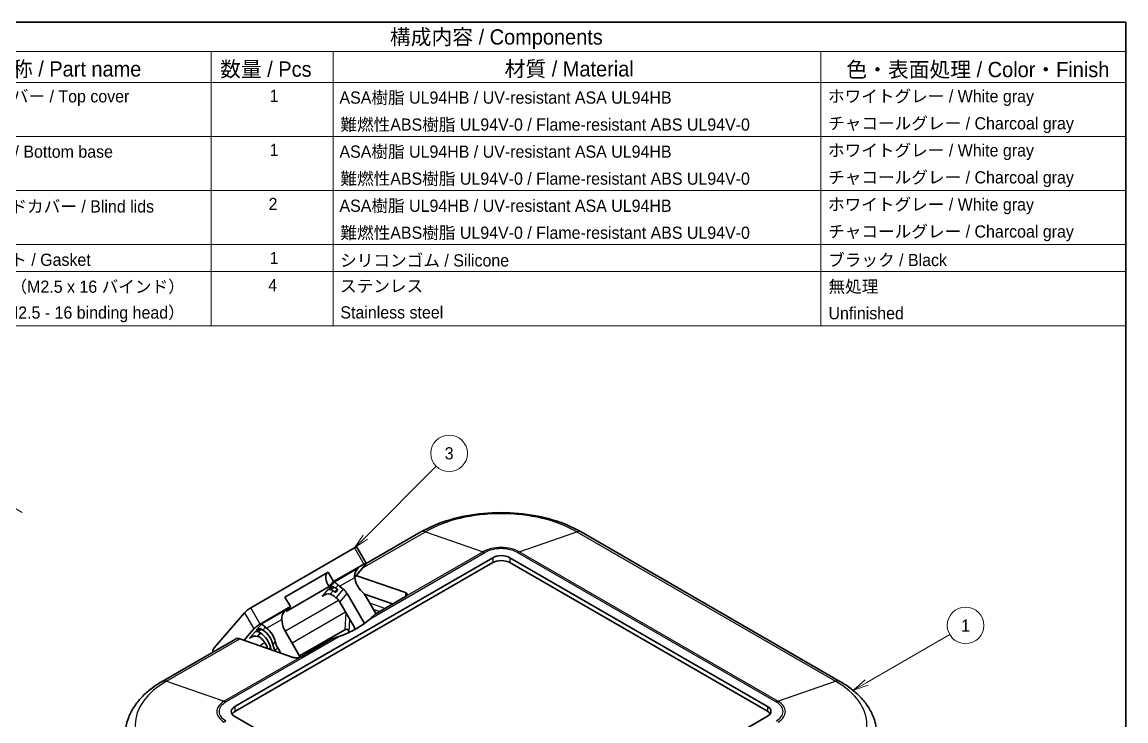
# Model space of a CAD drawing. Header units: millimetres. Extents: x -225 to 2542, y -269 to 293.
# Drawn here: x -14.6 to 166.4, y -102.9 to 11.7 of the extents above; entities that cross this region are included whole.
import ezdxf

# ---------------------------------------------------------------- set-up
doc = ezdxf.new("R2010")
doc.units = ezdxf.units.MM
doc.layers.get('Defpoints').update_dxf_attribs({"lineweight": 25})
for name, color, linetype, lineweight in [('Border (ISO)', 7, 'Continuous', 35), ('Dimension (ISO)', 7, 'Continuous', 18), ('Symbol (ISO)', 7, 'Continuous', 18), ('Visible (ISO)', 7, 'Continuous', 35), ('Visible Narrow (ISO)', 7, 'Continuous', 25)]:
    doc.layers.add(name, color=color, linetype=linetype, lineweight=lineweight)
doc.layers.add('Symbol (TK)', color=100, linetype='Continuous', lineweight=18, true_color=0x00ff3f)
doc.styles.add('Note Text (TK)', font='MS PGothic.ttf')
doc.styles.add('Note Text (TK2)', font='MS PGothic.ttf')
doc.dimstyles.new('Default - Method 1b (TK)', dxfattribs={"dimtxt": 2.5, "dimasz": 2.5, "dimexe": 1, "dimexo": 1.5, "dimgap": 1, "dimtad": 1, "dimtoh": 1, "dimrnd": 1e-08, "dimdsep": 46, "dimtxsty": 'Note Text (TK)', "dimcen": 0.09, "dimdle": 5, "dimclrd": 100, "dimclre": 100, "dimclrt": 7, "dimadec": 1, "dimazin": 1, "dimtfac": 1, "dimtmove": 0, "dimatfit": 3, "dimfxl": 1, "dimtolj": 1, "dimlwd": -1, "dimlwe": -1, "dimarcsym": 0})

# ---------------------------------------------------------------- blocks, each defined once
blk = doc.blocks.new('図面枠 tk図枠')
at = {"layer": 'Border (ISO)'}
for p, q in [((14.5, 289), (405.5, 289)), ((405.5, 289), (405.5, 8))]:
    blk.add_line(p, q, dxfattribs=at)
blk = doc.blocks.new('構成内容 _ Components')
at = {"layer": 'Symbol (ISO)'}
for p, q in [((405.5, 289), (200.5, 289)), ((405.5, 289), (405.5, 284.16)), ((405.5, 284.16), (200.5, 284.16)), ((255.5, 284.16), (255.5, 279.12)), ((275.5, 284.16), (275.5, 279.12)), ((355.5, 284.16), (355.5, 279.12)), ((405.5, 284.16), (405.5, 279.12)), ((405.5, 279.12), (200.5, 279.12)), ((255.5, 279.12), (255.5, 239.22)), ((275.5, 279.12), (275.5, 239.22)), ((355.5, 279.12), (355.5, 239.22)), ((405.5, 279.12), (405.5, 239.22)), ((405.5, 270.25), (200.5, 270.25)), ((405.5, 261.39), (200.5, 261.39)), ((405.5, 252.52), (200.5, 252.52)), ((405.5, 248.09), (200.5, 248.09)), ((405.5, 239.22), (200.5, 239.22))]:
    blk.add_line(p, q, dxfattribs=at)
at = {"layer": 'Symbol (ISO)', "color": 7, "attachment_point": 7}
for s, insert, char_height, style in [('構成内容 / Components', (284.81, 284.56), 2.5, 'Note Text (TK)'), ('名称 / Part name', (219.42, 279.79), 2.5, 'Note Text (TK)'), ('数量 / Pcs', (256.97, 279.76), 2.5, 'Note Text (TK)'), ('材質 / Material', (303.62, 279.8), 2.5, 'Note Text (TK)'), ('色・表面処理 / Color・Finish', (359.65, 279.69), 2.5, 'Note Text (TK)'), ('トップカバー / Top cover', (211.91, 275.23), 2, 'Note Text (TK2)'), ('1', (265.1, 275.91), 2, 'Note Text (TK2)'), ('ASA樹脂 UL94HB / UV-resistant ASA UL94HB', (276.54, 275.4), 2, 'Note Text (TK2)'), ('ホワイトグレー / White gray', (356.64, 275.24), 2, 'Note Text (TK2)'), ('難燃性ABS樹脂 UL94V-0 / Flame-resistant ABS UL94V-0', (276.69, 270.97), 2, 'Note Text (TK2)'), ('チャコールグレー / Charcoal gray', (356.67, 270.8), 2, 'Note Text (TK2)'), ('ボディー / Bottom base', (211.62, 266.55), 2, 'Note Text (TK2)'), ('1', (265.1, 267.05), 2, 'Note Text (TK2)'), ('ASA樹脂 UL94HB / UV-resistant ASA UL94HB', (276.54, 266.54), 2, 'Note Text (TK2)'), ('ホワイトグレー / White gray', (356.64, 266.37), 2, 'Note Text (TK2)'), ('難燃性ABS樹脂 UL94V-0 / Flame-resistant ABS UL94V-0', (276.69, 262.11), 2, 'Note Text (TK2)'), ('チャコールグレー / Charcoal gray', (356.67, 261.94), 2, 'Note Text (TK2)'), ('ブラインドカバー / Blind lids', (211.67, 257.66), 2, 'Note Text (TK2)'), ('2', (264.92, 258.18), 2, 'Note Text (TK2)'), ('ASA樹脂 UL94HB / UV-resistant ASA UL94HB', (276.54, 257.67), 2, 'Note Text (TK2)'), ('ホワイトグレー / White gray', (356.64, 257.5), 2, 'Note Text (TK2)'), ('難燃性ABS樹脂 UL94V-0 / Flame-resistant ABS UL94V-0', (276.69, 253.24), 2, 'Note Text (TK2)'), ('チャコールグレー / Charcoal gray', (356.67, 253.07), 2, 'Note Text (TK2)'), ('ガスケット / Gasket', (211.65, 248.83), 2, 'Note Text (TK2)'), ('1', (265.1, 249.32), 2, 'Note Text (TK2)'), ('シリコンゴム / Silicone', (276.65, 248.82), 2, 'Note Text (TK2)'), ('ブラック / Black', (356.67, 248.79), 2, 'Note Text (TK2)'), ('取付ビス（M2.5 x 16 バインド）', (211.69, 244.36), 2, 'Note Text (TK2)'), ('4', (264.87, 244.88), 2, 'Note Text (TK2)'), ('ステンレス', (276.63, 244.6), 2, 'Note Text (TK2)'), ('無処理', (356.73, 244.42), 2, 'Note Text (TK2)'), ('Screw（M2.5 - 16 binding head）', (211.69, 239.78), 2, 'Note Text (TK2)'), ('Stainless steel', (276.69, 240.38), 2, 'Note Text (TK2)'), ('Unfinished', (356.73, 240.24), 2, 'Note Text (TK2)')]:
    blk.add_mtext(s, dxfattribs=dict(at, insert=insert, char_height=char_height, style=style))
blk = doc.blocks.new('バルーン1')
at = {"layer": 'Symbol (TK)', "color": 100, "true_color": 0x00ff40}
for p, q in [((280.79, 204.56), (292.42, 216.18)), ((280.44, 204.91), (279.03, 202.79)), ((280.79, 204.56), (279.03, 202.79)), ((279.03, 202.79), (281.15, 204.21))]:
    blk.add_line(p, q, dxfattribs=at)
at = {"layer": 'Symbol (TK)'}
blk.add_circle((294.53, 218.3), 3, dxfattribs=at)
at = {"layer": 'Symbol (TK)', "color": 7, "insert": (294.53, 218.29), "char_height": 2, "attachment_point": 5, "style": 'Note Text (TK2)'}
blk.add_mtext('3', dxfattribs=at)
blk = doc.blocks.new('バルーン2')
at = {"layer": 'Symbol (TK)', "color": 100, "true_color": 0x00ff40}
for p, q in [((362.99, 180.73), (376.6, 188.59)), ((362.74, 181.17), (360.83, 179.48)), ((362.99, 180.73), (360.83, 179.48)), ((360.83, 179.48), (363.24, 180.3))]:
    blk.add_line(p, q, dxfattribs=at)
at = {"layer": 'Symbol (TK)'}
blk.add_circle((379.2, 190.09), 3, dxfattribs=at)
at = {"layer": 'Symbol (TK)', "color": 7, "insert": (379.2, 190.06), "char_height": 2, "attachment_point": 5, "style": 'Note Text (TK2)'}
blk.add_mtext('1', dxfattribs=at)
blk = doc.blocks.new('*D22')
at = {"layer": 'Defpoints', "color": 0, "transparency": 16777216}
for p in [(-62.93, -40.81), (-15.56, -68.16), (-132.05, -81.69)]:
    blk.add_point(p, dxfattribs=at)
at = {"layer": 'Dimension (ISO)', "color": 100, "transparency": 16777216}
for p, q in [((-61.44, -41.67), (-14.57, -68.73)), ((-82.53, -107.76), (-17.72, -69.43)), ((-130.56, -82.55), (-83.69, -109.61))]:
    blk.add_line(p, q, dxfattribs=at)
for points in [[(-17.93, -69.07), (-17.5, -69.79), (-15.56, -68.16)], [(-82.74, -107.4), (-82.32, -108.12), (-84.68, -109.04)]]:
    blk.add_solid(points, dxfattribs=at)
at = {"layer": 'Dimension (ISO)', "color": 7, "transparency": 16777216, "insert": (-53.96, -88.04), "char_height": 3.5, "attachment_point": 4, "rotation": 30.6021, "style": 'Note Text (TK)'}
blk.add_mtext('\\A1;{\\Q-29.398;\\W0.821;\\H0.816x; 100}', dxfattribs=at)

msp = doc.modelspace()

# ---------------------------------------------------------------- linework, layer by layer
at = {"layer": 'Visible (ISO)'}
for p, q in [((41.8207, -77.08603), (50.80546, -71.89867)), ((77.09279, -71.89867), (119.51919, -96.39357)), ((39.92885, -74.51048), (22.88758, -84.34926)), ((40.29631, -74.38617), (41.82602, -77.0357)), ((20.28528, -100.52409), (62.57027, -76.11084)), ((62.57027, -76.92733), (20.28528, -101.34058)), ((41.45855, -77.16001), (36.47345, -80.03816)), ((39.94045, -79.28039), (41.73495, -77.20828)), ((65.39869, -76.11084), (107.61297, -100.48326)), ((107.61297, -101.29976), (65.39869, -76.92733)), ((28.50238, -82.5618), (35.57345, -78.47931)), ((35.57345, -78.47931), (36.47345, -80.03816)), ((40.15416, -79.03361), (48.25546, -81.83998)), ((35.76743, -80.8534), (28.69637, -84.93588)), ((36.47345, -80.03816), (35.76743, -80.8534)), ((36.81006, -81.07671), (37.06552, -81.27481)), ((37.43476, -80.78907), (38.06953, -81.28132)), ((29.40238, -84.12064), (28.50238, -82.5618)), ((36.59724, -81.68374), (36.41006, -81.53859)), ((36.86953, -82.66696), (36.57618, -82.43948)), ((37.14116, -81.45759), (36.90116, -81.73472)), ((41.52887, -86.91665), (38.68711, -81.99459)), ((46.16827, -83.69822), (41.53097, -82.09182)), ((43.41642, -85.287), (41.82007, -82.52206)), ((48.25546, -82.49318), (43.30571, -85.35092)), ((29.40238, -84.12064), (24.41728, -86.99879)), ((28.69637, -84.93588), (29.40238, -84.12064)), ((39.83241, -87.44241), (37.48711, -83.38023)), ((21.89118, -85.13238), (16.92247, -90.86975)), ((28.01624, -86.22686), (28.12514, -87.02271)), ((23.42088, -87.78191), (21.79659, -89.65749)), ((24.0241, -89.00816), (24.50038, -88.45819)), ((25.3112, -87.52195), (24.90038, -87.99631)), ((31.02781, -92.40669), (28.43407, -87.91419)), ((38.35224, -87.92941), (30.9202, -92.2203)), ((8.37906, -96.39357), (20.39987, -89.45335)), ((29.87069, -92.45444), (21.12252, -89.42399)), ((36.23465, -89.4334), (31.2849, -92.29114)), ((26.92439, -91.35303), (26.98268, -91.45401)), ((27.81602, -91.74268), (27.32439, -90.89115)), ((62.49956, -126.5295), (20.28528, -102.15708)), ((107.61297, -102.11625), (65.32798, -126.5295))]:
    msp.add_line(p, q, dxfattribs=at)
for centre, major_axis, ratio, start_param, end_param in [((39.56885, -74.92617), (-0.72593, -0.54233), 0.161093374, 3.122490958, 4.077807576), ((63.98448, -76.92733), (2, 0), 0.577350269, 0.785398163, 2.35619449), ((41.09855, -77.5757), (0.72593, 0.54233), 0.161093374, 5.648603903, 7.21940023), ((63.98448, -77.74383), (-2, 0), 0.577350269, 3.926990817, 5.497787144), ((36.47345, -80.03816), (-0.9, 1.55885), 0.577350269, 0, 1.768191887), ((41.18045, -78.6265), (-1.07709, -0.88957), 0.706137084, 4.675811879, 5.816168197), ((42.69839, -79.4593), (1.60357, -2.77747), 0.816496581, 4.232668667, 5.070203121), ((36.01174, -82.30347), (-0.5099, 0.88318), 0.800640769, 5.183926735, 5.708242174), ((36.41174, -81.84159), (-0.5099, 0.88318), 0.800640769, 5.183926735, 5.576898109), ((37.21174, -80.91783), (0.64532, -0.78135), 0.217430863, 1.80836142, 2.907619992), ((36.95138, -81.34071), (0.19777, -0.10526), 0.525153271, 6.163767976, 7.537168743), ((38.00547, -80.45957), (-0.98887, 0.52631), 0.525153271, 0.979841241, 1.253983436), ((37.2729, -82.81109), (-1.0198, 1.76635), 0.800640769, 4.71238898, 5.183926735), ((35.21174, -83.22723), (1.07709, 0.88957), 0.706137084, 0.434960653, 1.534219225), ((36.00547, -82.76898), (-0.98887, 0.52631), 0.525153271, 4.395576089, 5.064509404), ((36.71138, -81.61784), (0.19777, -0.10526), 0.525153271, 4.395576089, 6.163767976), ((36.0729, -84.19673), (-1.0198, 1.76635), 0.800640769, 4.71238898, 5.183926735), ((39.69875, -83.7468), (-1.52971, 2.64953), 0.800640769, 4.71238898, 5.076683876), ((47.54835, -82.24823), (0.9978, 0.14581), 0.454216124, 5.431511378, 7.002307704), ((22.52758, -84.76496), (-0.72593, -0.54233), 0.161093374, 4.077807576, 5.648603903), ((29.23925, -85.52075), (-1.07709, -0.88957), 0.706137084, 4.675811879, 5.775070451), ((28.44552, -85.97901), (-0.05507, 1.09824), 0.409950018, 1.503689615, 1.77783181), ((29.00448, -81.14487), (-16.025, 0), 0.577350269, 2.130122039, 2.582266941), ((24.05728, -87.41449), (0.72593, 0.54233), 0.161093374, 0.936214922, 2.507011249), ((24.07055, -89.19773), (-0.5099, 0.88318), 0.800640769, 5.142828989, 5.708242174), ((23.4328, -91.04417), (1.60357, -2.77747), 0.816496581, 1.212982186, 2.131584217), ((24.47055, -88.73585), (-0.5099, 0.88318), 0.800640769, 5.142828989, 5.576898109), ((25.27055, -87.81209), (0.64532, -0.78135), 0.217430863, 1.767263674, 2.907619992), ((23.8328, -90.58229), (-1.60357, 2.77747), 0.816496581, 4.35457484, 5.273176871), ((24.2328, -90.12041), (1.60357, -2.77747), 0.816496581, 1.212982186, 2.05051664), ((29.84828, -87.09769), (-1.0198, 1.76635), 0.800640769, 1.099258572, 1.570796327), ((38.70622, -88.13428), (0.50034, -0.00099), 0.578050545, 1.715189266, 2.357877951), ((38.69017, -88.47221), (-0.3234, 0.63275), 0.574093671, 4.785403023, 5.669850114), ((39.18783, -88.17566), (-0.15385, 0.25757), 0.567187653, 1.581769546, 1.863843709), ((39.23241, -87.78882), (-0.6, 1.03923), 0.577350269, 4.319703465, 4.71238898), ((21.39987, -91.1854), (-1, 1.73205), 0.577350269, 5.695182704, 6.283185307), ((23.27055, -90.12149), (1.07709, 0.88957), 0.706137084, 0.393862907, 1.534219225), ((23.0328, -91.50605), (1.60357, -2.77747), 0.816496581, 1.298574159, 1.914322654), ((29.04571, -90.12828), (-1.52971, 2.64953), 0.800640769, 1.206501431, 1.570796327), ((29.44571, -89.6664), (-1.52971, 2.64953), 0.800640769, 1.206501431, 1.570796327), ((18.09917, -92.45494), (-1, 1.73205), 0.577350269, 0.19739556, 0.760412479), ((28.64571, -90.59016), (-1.52971, 2.64953), 0.800640769, 1.206501431, 1.346848087), ((30.57779, -92.04619), (0.9978, 0.14581), 0.454216124, 3.860715051, 5.431511378), ((21.6995, -101.34058), (-2, 0), 0.577350269, 5.497787144, 7.068583471), ((21.6995, -102.15708), (-2, 0), 0.577350269, 5.497787144, 5.921818183), ((106.19876, -101.29976), (2, 0), 0.577350269, 5.497787144, 7.068583471), ((106.19876, -102.11625), (2, 0), 0.577350269, 0.361367124, 0.785398163)]:
    msp.add_ellipse(centre, major_axis=major_axis, ratio=ratio, start_param=start_param, end_param=end_param, dxfattribs=at)
for points, knots in [([(50.80546, -71.89867), (52.23422, -71.07377), (53.85109, -70.39956), (57.32488, -69.37765), (59.18173, -69.03061), (62.97914, -68.68337), (64.91911, -68.68337), (68.71652, -69.03061), (70.57337, -69.37765), (74.04717, -70.39956), (75.66403, -71.07377), (77.09279, -71.89867)], [4.71238898, 4.71238898, 4.71238898, 4.71238898, 5.026548246, 5.026548246, 5.340707511, 5.340707511, 5.654866776, 5.654866776, 5.969026042, 5.969026042, 6.283185307, 6.283185307, 6.283185307, 6.283185307]), ([(39.94648, -79.33893), (39.93685, -79.26034), (39.93321, -79.17813), (39.93552, -79.08962), (39.93569, -79.084), (39.93589, -79.07838)], [0.49692424078, 0.49692424078, 0.49692424078, 0.49692424078, 0.52047221788, 0.52047221788, 0.52206750831, 0.52206750831, 0.52206750831, 0.52206750831]), ([(35.56615, -81.34604), (35.62283, -81.32411), (35.70263, -81.31489), (35.83516, -81.32136), (35.90061, -81.33006), (35.96834, -81.34029)], [0, 0, 0, 0, 0.03503009322, 0.03503009322, 0.05733263876, 0.05733263876, 0.05733263876, 0.05733263876]), ([(36.48274, -80.90473), (36.46424, -80.89919), (36.44514, -80.89491), (36.32639, -80.87566), (36.21441, -80.88879), (35.99819, -80.95469), (35.89397, -81.00813), (35.80615, -81.06891)], [0.13219078519, 0.13219078519, 0.13219078519, 0.13219078519, 0.13826832191, 0.13826832191, 0.17097026129, 0.17097026129, 0.20367220067, 0.20367220067, 0.20367220067, 0.20367220067]), ([(23.62495, -88.24029), (23.67786, -88.21982), (23.74406, -88.21028), (23.8834, -88.21394), (23.95167, -88.22293), (24.02714, -88.23455)], [0, 0, 0, 0, 0.03270193938, 0.03270193938, 0.05855876496, 0.05855876496, 0.05855876496, 0.05855876496]), ([(24.54155, -87.79899), (24.52304, -87.79345), (24.50395, -87.78917), (24.38519, -87.76991), (24.27321, -87.78305), (24.05699, -87.84894), (23.95277, -87.90238), (23.86495, -87.96316)], [0.13361113649, 0.13361113649, 0.13361113649, 0.13361113649, 0.13968867321, 0.13968867321, 0.17239061258, 0.17239061258, 0.20509255196, 0.20509255196, 0.20509255196, 0.20509255196]), ([(25.3112, -87.52195), (25.31503, -87.52524), (25.31889, -87.52853), (25.37994, -87.58046), (25.44126, -87.62937), (25.50452, -87.677)], [0.44219901658, 0.44219901658, 0.44219901658, 0.44219901658, 0.44379430701, 0.44379430701, 0.46734228411, 0.46734228411, 0.46734228411, 0.46734228411]), ([(39.02886, -88.24088), (39.0292, -88.24148), (39.02954, -88.24209), (39.03423, -88.25033), (39.03876, -88.25803), (39.04344, -88.26575)], [0.022461849025, 0.022461849025, 0.022461849025, 0.022461849025, 0.022670549864, 0.022670549864, 0.025313997288, 0.025313997288, 0.025313997288, 0.025313997288]), ([(24.62799, -89.33776), (24.57671, -89.28872), (24.52105, -89.24437), (24.34071, -89.12218), (24.19329, -89.0548), (24.03498, -89.01106), (24.02955, -89.00959), (24.0241, -89.00816)], [0.45486924532, 0.45486924532, 0.45486924532, 0.45486924532, 0.47554257625, 0.47554257625, 0.52047221788, 0.52047221788, 0.52206750831, 0.52206750831, 0.52206750831, 0.52206750831]), ([(8.37906, -96.39357), (7.73621, -96.76471), (7.13129, -97.16639), (6.00922, -98.02918), (5.49201, -98.49032), (4.55857, -99.47052), (4.14229, -99.98971), (3.42711, -101.08222), (3.12832, -101.65575), (2.66751, -102.84551), (2.50583, -103.46177), (2.42045, -104.08725)], [1.5707963268, 1.5707963268, 1.5707963268, 1.5707963268, 1.7121462642, 1.7121462642, 1.8534962017, 1.8534962017, 1.9948461391, 1.9948461391, 2.1361960766, 2.1361960766, 2.277546014, 2.277546014, 2.277546014, 2.277546014]), ([(125.4778, -104.08725), (125.39242, -103.46177), (125.23074, -102.84551), (124.76993, -101.65575), (124.47114, -101.08222), (123.75596, -99.98971), (123.33968, -99.47052), (122.40624, -98.49032), (121.88903, -98.02918), (120.76696, -97.16639), (120.16204, -96.76471), (119.51919, -96.39357)], [5.57643562, 5.57643562, 5.57643562, 5.57643562, 5.7177855574, 5.7177855574, 5.8591354948, 5.8591354948, 6.0004854323, 6.0004854323, 6.1418353697, 6.1418353697, 6.2831853072, 6.2831853072, 6.2831853072, 6.2831853072])]:
    msp.add_open_spline(points, degree=3, knots=knots, dxfattribs=at)
for points in [[(43.30571, -85.35092), (43.09177, -85.57108), (42.85108, -85.81102), (42.58748, -86.05414)], [(37.50758, -88.98702), (37.08652, -89.1392), (36.65785, -89.28571), (36.23465, -89.4334)]]:
    msp.add_open_spline(points, degree=3, dxfattribs=at)
at = {"layer": 'Visible Narrow (ISO)'}
for p, q in [((41.18915, -77.83851), (51.52811, -71.86931)), ((51.52811, -71.86931), (60.98338, -75.14471)), ((66.91487, -75.14471), (76.37014, -71.86931)), ((76.37014, -71.86931), (118.79654, -96.36421)), ((39.92885, -74.51048), (41.45855, -77.16001)), ((42.58748, -86.05414), (61.26073, -75.27313)), ((60.98338, -75.14471), (48.25546, -82.49318)), ((66.63752, -75.27313), (109.06393, -99.76803)), ((109.34128, -99.63961), (66.91487, -75.14471)), ((62.57027, -76.11084), (62.57027, -76.92733)), ((65.39869, -76.11084), (65.39869, -76.92733)), ((40.5921, -77.83391), (36.6234, -80.12524)), ((37.43476, -80.78907), (39.94648, -79.33893)), ((40.1099, -78.3907), (40.5921, -77.83391)), ((35.56615, -81.34604), (34.6234, -82.43464)), ((36.36369, -80.88558), (35.56615, -81.34604)), ((36.6234, -80.12524), (35.80615, -81.06891)), ((35.80615, -81.06891), (35.96893, -80.97493)), ((35.96834, -81.34029), (36.62531, -80.96099)), ((37.14512, -81.36742), (36.59724, -81.68374)), ((36.81006, -81.07671), (37.225, -80.59758)), ((38.06953, -81.28132), (36.86953, -82.66696)), ((37.31172, -83.11601), (28.5758, -88.15969)), ((34.6234, -82.43464), (35.09148, -82.16439)), ((35.92385, -82.10001), (36.41006, -81.53859)), ((37.48711, -83.38023), (38.68711, -81.99459)), ((48.25546, -81.83998), (48.25546, -82.49318)), ((24.41728, -86.99879), (22.88758, -84.34926)), ((28.6509, -84.72816), (24.6822, -87.01949)), ((28.16871, -85.28495), (28.6509, -84.72816)), ((29.67217, -90.05864), (38.42521, -85.00507)), ((44.87343, -84.4458), (42.43939, -83.59474)), ((42.98259, -84.5356), (44.06337, -84.91349)), ((21.89118, -85.13238), (23.42088, -87.78191)), ((25.50452, -87.677), (28.01624, -86.22686)), ((38.48618, -85.11066), (38.35224, -87.92941)), ((39.04344, -88.26575), (39.13958, -86.2424)), ((23.62495, -88.24029), (22.6822, -89.32889)), ((24.42249, -87.77983), (23.62495, -88.24029)), ((24.6822, -87.01949), (23.86495, -87.96316)), ((23.86495, -87.96316), (24.02773, -87.86918)), ((24.02714, -88.23455), (24.68411, -87.85524)), ((9.10171, -96.36421), (21.12252, -89.42399)), ((18.83433, -99.76803), (37.50758, -88.98702)), ((22.6822, -89.32889), (23.15028, -89.05865)), ((25.23556, -90.08818), (24.41218, -90.56356)), ((26.91858, -89.86677), (26.51858, -90.32865)), ((31.2849, -92.29114), (18.55698, -99.63961)), ((26.11858, -90.79053), (25.876, -91.07064)), ((26.92439, -91.35303), (27.32439, -90.89115)), ((9.10171, -96.36421), (18.55698, -99.63961)), ((109.34128, -99.63961), (118.79654, -96.36421)), ((20.28528, -100.52409), (20.28528, -101.34058)), ((107.61297, -100.48326), (107.61297, -101.29976))]:
    msp.add_line(p, q, dxfattribs=at)
for centre, major_axis, start_param, end_param in [((63.94913, -79.04058), (17.56596, 0), 0.785398163, 2.35619449), ((51.80546, -73.63072), (-1, 1.73205), 5.695182704, 6.283185307), ((76.09279, -73.63072), (1, 1.73205), 0, 0.588002604), ((63.94913, -76.85698), (-4.19419, 0), 3.926990817, 5.497787144), ((61.26073, -76.90612), (1, -1.73205), 2.35619449, 2.55359005), ((63.94913, -76.82527), (3.80196, 0), 0.785398163, 2.35619449), ((66.63752, -76.90612), (-1, -1.73205), 3.729595257, 3.926990817), ((21.52272, -103.53548), (-17.56596, 0), 5.497787144, 7.068583471), ((9.37906, -98.12562), (-1, 1.73205), 5.695182704, 6.283185307), ((118.51919, -98.12562), (1, 1.73205), 0, 0.588002604), ((106.37553, -103.53548), (17.56596, 0), 5.497787144, 7.068583471), ((21.52272, -101.35188), (-4.19419, 0), 5.497787144, 7.068583471), ((21.52272, -101.32017), (-3.80196, 0), 5.497787144, 7.068583471), ((18.83433, -101.40102), (1, -1.73205), 2.35619449, 2.55359005), ((109.06393, -101.40102), (-1, -1.73205), 3.729595257, 3.926990817), ((106.37553, -101.32017), (3.80196, 0), 5.497787144, 7.068583471), ((106.37553, -101.35188), (4.19419, 0), 5.497787144, 7.068583471), ((18.83433, -104.50531), (-1, -1.73205), 3.926990817, 4.124386377)]:
    msp.add_ellipse(centre, major_axis=major_axis, ratio=0.577350269, start_param=start_param, end_param=end_param, dxfattribs=at)

# ---------------------------------------------------------------- block references
msp.add_blockref('図面枠 tk図枠', (-239.09642, -277.30232))
at = {"layer": 'Symbol (ISO)'}
msp.add_blockref('構成内容 _ Components', (-239.09642, -277.30232), dxfattribs=at)
at = {"layer": 'Symbol (TK)'}
for name in ['バルーン1', 'バルーン2']:
    msp.add_blockref(name, (-239.09642, -277.30232), dxfattribs=at)

# ---------------------------------------------------------------- dimensions: what is measured, and where the dimension line sits
at = {"layer": 'Dimension (ISO)', "color": 100, "true_color": 0x00ff3f}
dim = msp.add_linear_dim(base=(-15.56373, -68.15555), p1=(-132.05077, -81.68818), p2=(-62.93147, -40.80777), angle=210.6020715, text='{\\Q-29.398;\\W0.821;\\H0.816x; 100}', dimstyle='Default - Method 1b (TK)', override={"dimtxt": 3.5, "dimtoh": 0, "dimdec": 2, "dimlfac": 1.217338, "dimtp": 0, "dimtm": 0, "dimtdec": 2, "dimtofl": 0, "dimatfit": 1}, dxfattribs=at)
dim.commit()
dim.dimension.update_dxf_attribs({"geometry": '*D22', "text_midpoint": (-50.12338, -88.59575), "dimtype": 160})

doc.saveas('drawing.dxf')
